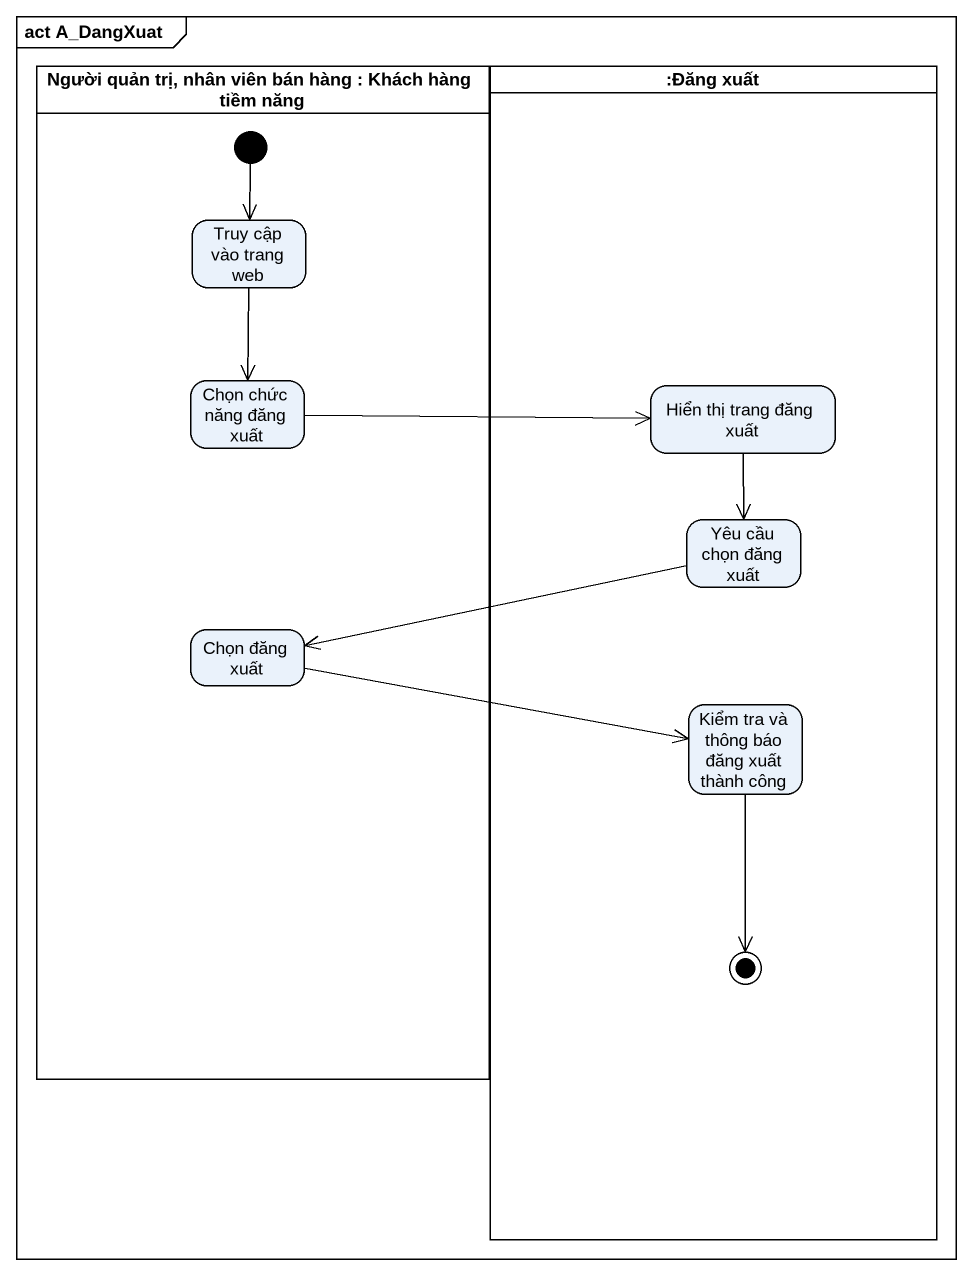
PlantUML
@startuml
mainframe act A_DangXuat
hide empty description
state "Người quản trị, nhân viên bán hàng : Khách hàng tiềm năng" as Người_quản_trị_nhân_viên <<partition>> {
  state "Truy cập vào trang web" as Truy_cập_vào_trang_web
  state "Chọn chức năng đăng xuất" as Chọn_chức_năng_đăng_xuất
  state "Chọn đăng xuất" as Chọn_đăng_xuất
  [*] --> Truy_cập_vào_trang_web
}
state ":Đăng xuất" as Đăng_xuất <<partition>> {
  state "Hiển thị trang đăng xuất" as Hiển_thị_trang_đăng_xuất
  state "Yêu cầu chọn đăng xuất" as Yêu_cầu_chọn_đăng_xuất
  state "Kiểm tra và thông báo đăng xuất thành công" as Kiểm_tra_và_thông_báo_đăng
  Kiểm_tra_và_thông_báo_đăng --> [*]
}
Truy_cập_vào_trang_web --> Chọn_chức_năng_đăng_xuất
Chọn_chức_năng_đăng_xuất -right-> Hiển_thị_trang_đăng_xuất
Hiển_thị_trang_đăng_xuất --> Yêu_cầu_chọn_đăng_xuất
Yêu_cầu_chọn_đăng_xuất -left-> Chọn_đăng_xuất
Chọn_đăng_xuất -right-> Kiểm_tra_và_thông_báo_đăng
@enduml
